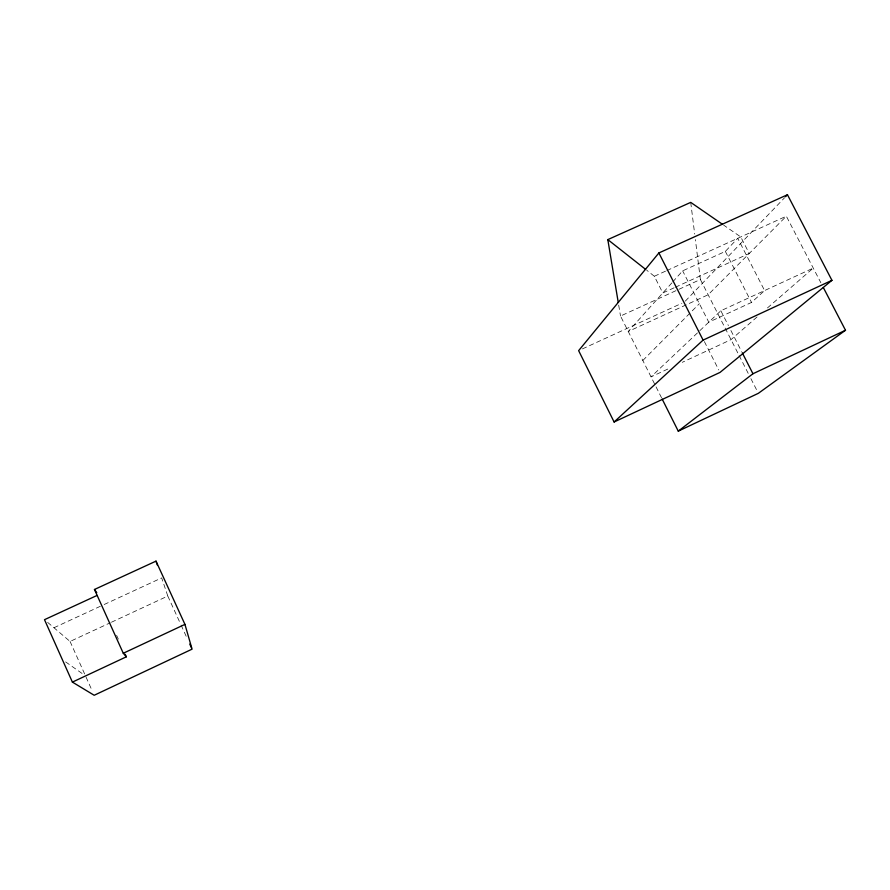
<?xml version="1.0" encoding="UTF-8"?>
<svg xmlns="http://www.w3.org/2000/svg" width="890" height="890" viewBox="0 0 890 890"><rect width="100%" height="100%" fill="white"/><g stroke="black" fill="none" stroke-linecap="round" stroke-linejoin="round"><path stroke-width="0.67" stroke-dasharray="4.45 3.34" d="M671.839 282.92L628.251 331.481L708.162 294.757L786.337 216.192L820.847 282.72M672.74 281.908L682.663 270.849L725.361 251.392L737.732 238.297L764.599 290.563L751.516 302.433L708.774 322.191L682.663 270.849M685.311 301.12L784.602 197.714M642.814 360.495L699.362 303.679M767.458 307.94L813.26 268.09L720.844 310.766L651.024 376.859L669.781 368.137M757.045 316.996L731.024 339.635L682.274 362.319M47.648 622.377L70.065 641.456L110.16 622.822M111.417 622.244L167.798 596.044L161.668 577.91L101.549 605.723M53.956 627.739L100.303 606.301M582.405 348.913L681.84 303.268M674.086 287.815L662.805 292.977L654.35 276.256L646.774 270.282M675.332 287.248L749.258 253.461L740.758 236.94L723.703 225.159M661.559 397.83L620.508 316.039L700.385 279.493L695.379 239.566M654.35 276.256L665.62 271.127M666.866 270.56L786.337 216.192M65.638 661.915L83.282 674.308M725.361 251.392L751.516 302.433M720.844 310.766L728.398 325.584M730.913 330.524L741.615 351.517M700.385 279.493L738.477 354.276M739.101 355.499L748.423 373.789M750.915 378.673L757.746 392.089M704.379 341.582L718.764 369.94M167.798 596.044L180.514 623.857M181.093 625.125L186.867 637.774M116.612 635.327L118.326 639.12M70.065 641.456L84.939 674.631M86.03 677.079L92.015 690.418M618.695 305.125L620.508 316.039M690.718 202.386L694.69 234.059"/><path stroke-width="1.33" d="M658.889 252.949L578.634 350.649L614.111 421.993L720.021 372.409L831.939 280.328L787.461 194.732L658.889 252.949L703.1 340.102L614.111 421.993M785.558 196.723L787.461 194.732M662.171 399.065L678.269 431.138L752.951 373.744L845.5 330.257L823.372 287.592M845.5 330.257L758.369 393.313L678.269 431.138M123.276 653.26L184.942 624.38L156.006 561.123L94.462 589.48L123.276 653.26L126.324 656.82L72.401 682.107L44.5 619.685L97.066 595.432M703.1 340.102L831.939 280.328M618.239 302.389L607.814 239.61L690.718 202.386L722.569 224.369M72.401 682.107L94.184 695.268L192.073 649.155L184.942 624.38M607.814 239.61L645.695 269.436M94.462 589.48L96.776 592.707M742.249 352.752L752.951 373.744M189.759 644.093L191.495 647.887M125.178 654.295L126.324 656.82M156.006 561.123L157.308 564.994"/></g></svg>
